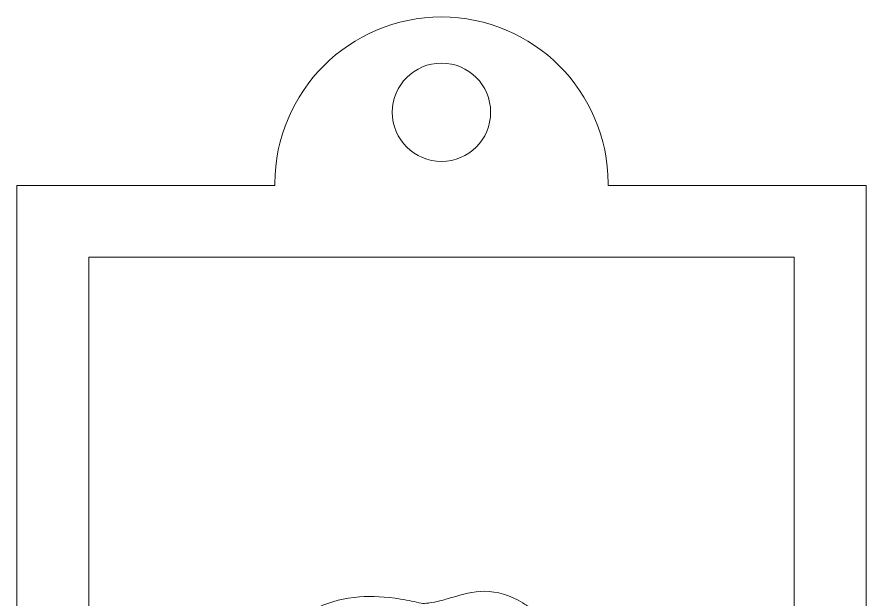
# Model space of a CAD drawing. Extents: x 1256 to 1744, y -1402 to 322.
# Drawn here: x 1256.3 to 1743.5, y -11.9 to 322.3 of the extents above; entities that cross this region are included whole.
import ezdxf

# ---------------------------------------------------------------- set-up
doc = ezdxf.new("R2010")
doc.units = 0
doc.header["$MEASUREMENT"] = 0
doc.layers.add('Layer 1', color=7, linetype='Continuous')

msp = doc.modelspace()

# ---------------------------------------------------------------- linework, layer by layer
at = {"layer": 'Layer 1', "lineweight": 0}
for points, knots in [([(1595.49, 225.5), (1595.49, 225.5), (1595.49, 226.69), (1595.49, 226.69), (1595.49, 279.49), (1552.69, 322.29), (1499.9, 322.29), (1447.1, 322.29), (1404.3, 279.49), (1404.3, 226.69), (1404.3, 226.69), (1404.3, 225.5), (1404.3, 225.5), (1404.3, 225.5), (1256.26, 225.5), (1256.26, 225.5), (1256.26, 225.5), (1256.26, -1401.88), (1256.26, -1401.88), (1256.26, -1401.88), (1743.54, -1401.88), (1743.54, -1401.88), (1743.54, -1401.88), (1743.54, 225.5), (1743.54, 225.5), (1743.54, 225.5), (1595.49, 225.5), (1595.49, 225.5)], [0, 0, 0, 0, 1, 1, 1, 2, 2, 2, 3, 3, 3, 4, 4, 4, 5, 5, 5, 6, 6, 6, 7, 7, 7, 8, 8, 8, 9, 9, 9, 9]), ([(1499.9, 295.8), (1515.48, 295.8), (1528.11, 283.17), (1528.11, 267.59), (1528.11, 251.99), (1515.48, 239.35), (1499.9, 239.35), (1484.32, 239.35), (1471.68, 251.99), (1471.68, 267.59), (1471.68, 283.17), (1484.32, 295.8), (1499.9, 295.8)], [0, 0, 0, 0, 1, 1, 1, 2, 2, 2, 3, 3, 3, 4, 4, 4, 4]), ([(1702.34, -445.52), (1701.84, -444.74), (1701.17, -444.07), (1700.35, -443.53), (1685.33, -433.58), (1674.82, -418.78), (1666.51, -405.6), (1663.09, -400.19), (1659.76, -394.59), (1656.53, -389.16), (1651.34, -380.44), (1645.95, -371.41), (1640.04, -362.87), (1631.76, -350.94), (1620.09, -336.27), (1603.24, -328.55), (1587.42, -321.34), (1569.33, -320.72), (1553.62, -326.82), (1543.56, -330.71), (1534.45, -337.07), (1527.1, -345.32), (1526.23, -344.6), (1525.32, -343.95), (1524.33, -343.37), (1522.36, -342.22), (1520.32, -341.47), (1518.38, -340.73), (1516.75, -340.12), (1515.24, -339.56), (1513.85, -338.83), (1512.47, -338.09), (1511.17, -337.23), (1509.96, -336.23), (1510, -335.04), (1510.05, -333.83), (1510.11, -332.62), (1517.51, -331.12), (1524.41, -328.96), (1529.74, -327.19), (1529.74, -327.19), (1532.59, -326.23), (1532.59, -326.23), (1544.62, -322.27), (1557.09, -318.16), (1567.06, -309.72), (1573.14, -304.57), (1577.68, -298.23), (1581.8, -292.2), (1586.34, -285.53), (1590.36, -279.47), (1593.7, -272.77), (1598.5, -263.12), (1600.71, -252.67), (1602.83, -242.56), (1603.84, -237.69), (1604.91, -232.67), (1606.25, -227.85), (1608.26, -220.51), (1610.73, -213.24), (1613.52, -206.3), (1615.83, -200.5), (1618.56, -194.46), (1622.65, -189.74), (1626.26, -185.52), (1631.02, -182.65), (1636.04, -179.6), (1640.8, -176.72), (1645.71, -173.75), (1649.78, -169.51), (1652.01, -167.15), (1653.85, -164.51), (1655.21, -161.68), (1655.45, -161.18), (1655.6, -160.71), (1655.69, -160.27), (1660.25, -154.08), (1663.09, -147.01), (1663.91, -139.74), (1664.84, -131.88), (1663.48, -123.9), (1659.73, -115.33), (1658.09, -111.54), (1656.14, -107.89), (1654.28, -104.34), (1652.42, -100.86), (1650.5, -97.24), (1648.92, -93.59), (1647.55, -90.41), (1646.67, -87.05), (1645.74, -83.5), (1644.72, -79.67), (1643.68, -75.71), (1641.97, -71.93), (1639.96, -67.47), (1637.23, -63.83), (1633.79, -61.06), (1631.56, -59.29), (1629.16, -57.86), (1626.85, -56.48), (1625.72, -55.81), (1624.62, -55.14), (1623.56, -54.46), (1620.81, -52.67), (1618.8, -50.55), (1617, -47.63), (1617, -47.63), (1615.92, -45.81), (1615.92, -45.81), (1614.14, -42.85), (1612.31, -39.79), (1609.73, -37.07), (1602.4, -29.39), (1592.2, -29.73), (1583.22, -30.04), (1583.22, -30.04), (1582.55, -30.08), (1582.55, -30.08), (1579.09, -30.21), (1575.37, -30.17), (1571.65, -29.11), (1569.22, -28.41), (1566.65, -27.27), (1563.56, -25.47), (1560.53, -23.7), (1557.54, -21.6), (1554.66, -19.56), (1552.07, -17.72), (1549.36, -15.82), (1546.57, -14.11), (1539.19, -9.63), (1531.84, -7.49), (1524.52, -7.4), (1518.03, -7.42), (1511.84, -9.26), (1505.83, -11.02), (1503.51, -11.71), (1501.2, -12.38), (1498.9, -12.96), (1496.76, -13.48), (1494.86, -13.85), (1493.04, -14.09), (1493.04, -14.09), (1492.41, -14.18), (1492.41, -14.18), (1490.94, -14.39), (1489.27, -14.63), (1488.19, -14.33), (1484.75, -13.42), (1481.01, -12.64), (1476.44, -11.9), (1467.77, -10.5), (1460.04, -10.09), (1452.84, -10.63), (1436, -11.86), (1420.83, -18.83), (1408.98, -30.77), (1407.03, -32.72), (1405.17, -34.77), (1403.31, -36.83), (1399.35, -41.2), (1395.6, -45.36), (1391.04, -48.56), (1384.94, -52.84), (1377.71, -55.35), (1370.09, -55.81), (1368.25, -55.91), (1366.39, -55.96), (1364.55, -56), (1359.25, -56.13), (1353.76, -56.26), (1348.39, -57.86), (1339.48, -60.52), (1333.35, -67.64), (1331.6, -77.4), (1331.15, -80.02), (1330.95, -82.64), (1330.76, -85.19), (1330.63, -86.99), (1330.5, -88.8), (1330.28, -90.6), (1329.78, -94.28), (1328.7, -97.39), (1326.82, -100.42), (1323.85, -105.21), (1319.44, -109.29), (1315.18, -113.23), (1313.62, -114.68), (1312.04, -116.13), (1310.55, -117.63), (1303.86, -124.22), (1299.49, -131.08), (1297.46, -138.07), (1297.46, -138.07), (1297.46, 184.31), (1297.46, 184.31), (1297.46, 184.31), (1702.34, 184.31), (1702.34, 184.31), (1702.34, 184.31), (1702.34, -445.52), (1702.34, -445.52)], [0, 0, 0, 0, 1, 1, 1, 2, 2, 2, 3, 3, 3, 4, 4, 4, 5, 5, 5, 6, 6, 6, 7, 7, 7, 8, 8, 8, 9, 9, 9, 10, 10, 10, 11, 11, 11, 12, 12, 12, 13, 13, 13, 14, 14, 14, 15, 15, 15, 16, 16, 16, 17, 17, 17, 18, 18, 18, 19, 19, 19, 20, 20, 20, 21, 21, 21, 22, 22, 22, 23, 23, 23, 24, 24, 24, 25, 25, 25, 26, 26, 26, 27, 27, 27, 28, 28, 28, 29, 29, 29, 30, 30, 30, 31, 31, 31, 32, 32, 32, 33, 33, 33, 34, 34, 34, 35, 35, 35, 36, 36, 36, 37, 37, 37, 38, 38, 38, 39, 39, 39, 40, 40, 40, 41, 41, 41, 42, 42, 42, 43, 43, 43, 44, 44, 44, 45, 45, 45, 46, 46, 46, 47, 47, 47, 48, 48, 48, 49, 49, 49, 50, 50, 50, 51, 51, 51, 52, 52, 52, 53, 53, 53, 54, 54, 54, 55, 55, 55, 56, 56, 56, 57, 57, 57, 58, 58, 58, 59, 59, 59, 60, 60, 60, 61, 61, 61, 62, 62, 62, 63, 63, 63, 64, 64, 64, 65, 65, 65, 66, 66, 66, 67, 67, 67, 67])]:
    msp.add_open_spline(points, degree=3, knots=knots, dxfattribs=at)

doc.saveas('drawing.dxf')
